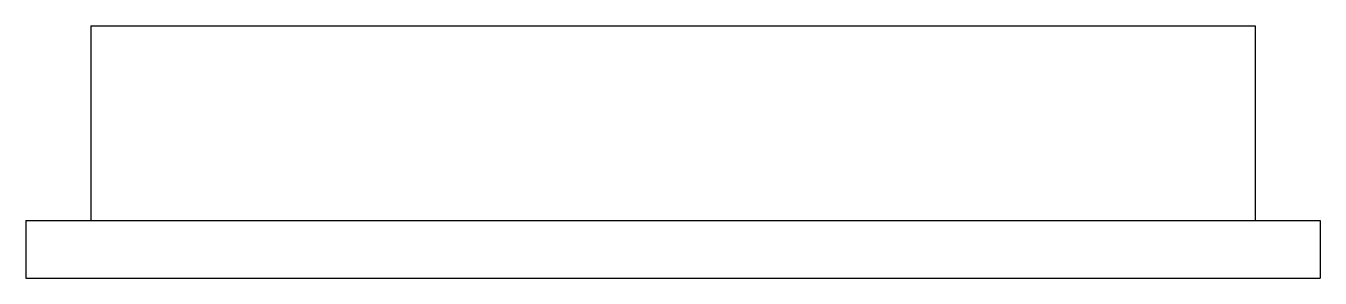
# Model space of a CAD drawing. Extents: x 54407 to 55305, y 10305 to 10480.
import ezdxf

# ---------------------------------------------------------------- set-up
doc = ezdxf.new("R2010")
doc.units = 0
doc.header["$LTSCALE"] = 500
doc.header["$MEASUREMENT"] = 0
doc.layers.add('BOSCH1', color=3, linetype='CONTINUOUS')

msp = doc.modelspace()

# ---------------------------------------------------------------- linework, layer by layer
at = {"layer": 'BOSCH1'}
for p, q in [((54452.31, 10480.3), (54452.31, 10345.3)), ((54452.31, 10480.3), (55260.31, 10480.3)), ((55260.31, 10480.3), (55260.31, 10345.3)), ((54407.31, 10345.3), (54407.31, 10305.3)), ((54407.31, 10345.3), (55305.31, 10345.3)), ((55305.31, 10345.3), (55305.31, 10305.3)), ((54407.31, 10305.3), (55305.31, 10305.3))]:
    msp.add_line(p, q, dxfattribs=at)

doc.saveas('drawing.dxf')
